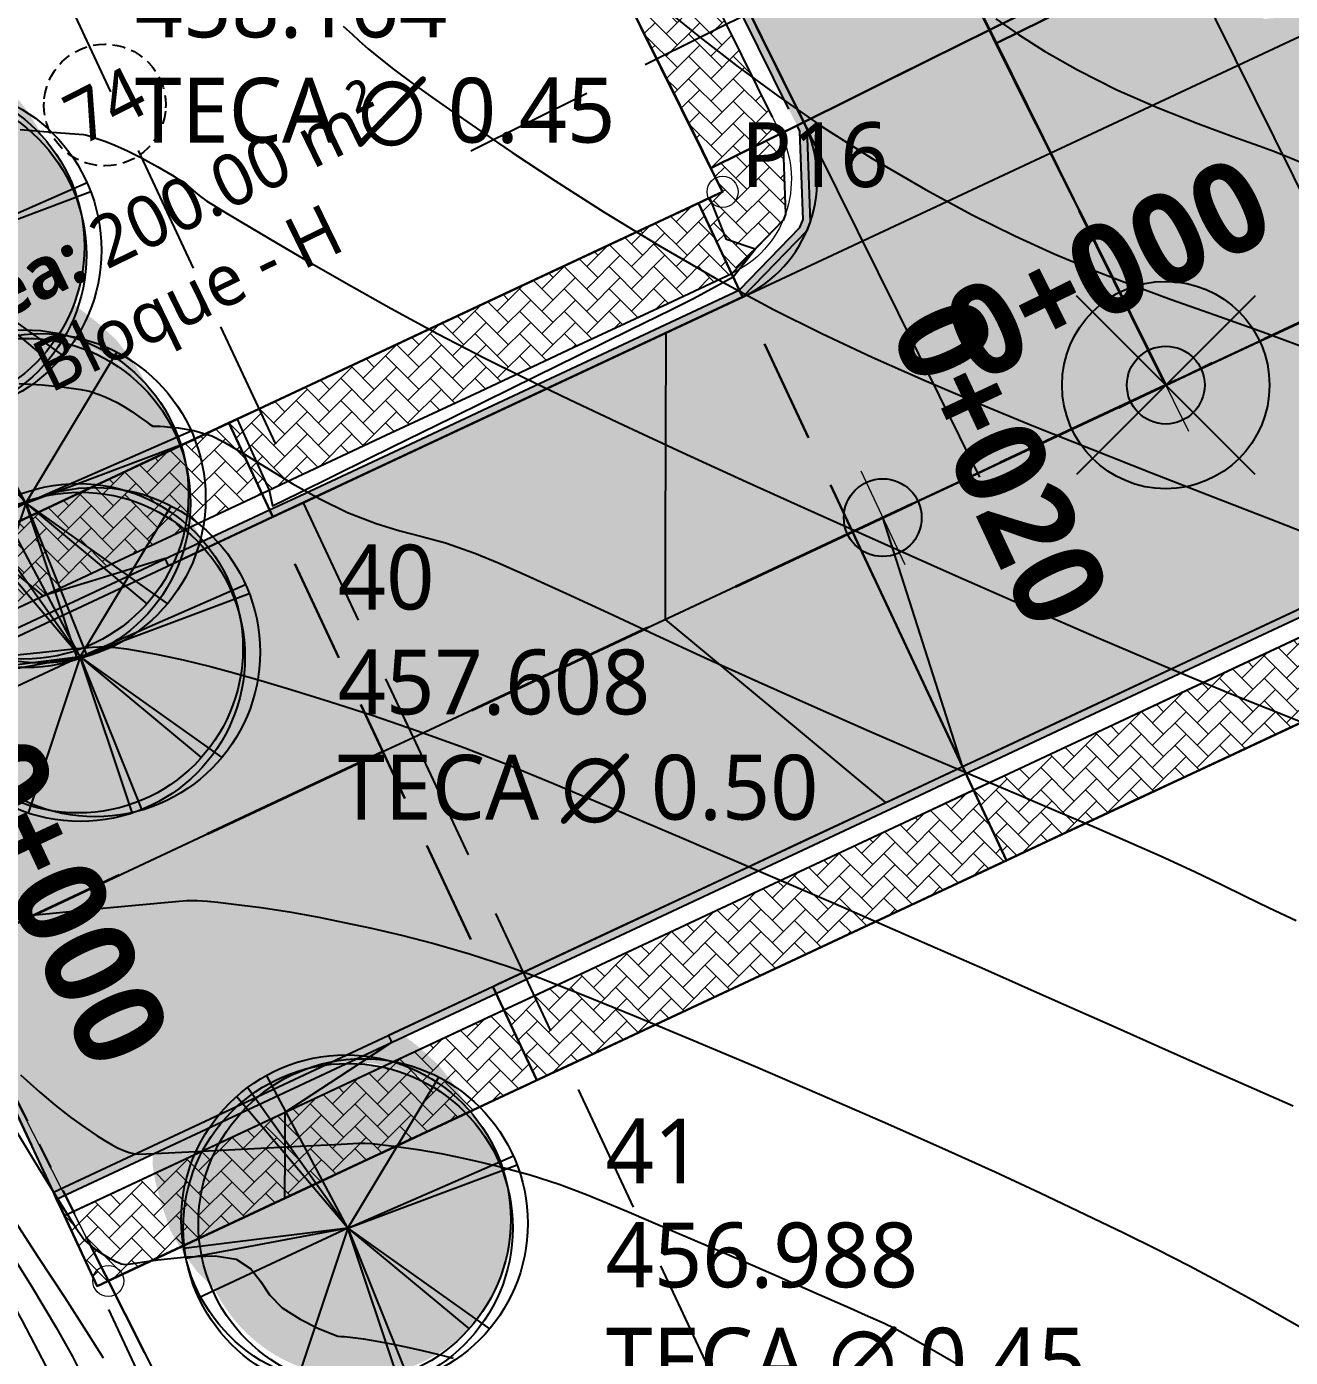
# Model space of a CAD drawing. Header units: millimetres. Extents: x 86 to 591881, y 99 to 1307229.
# Drawn here: x 590588.6 to 590612.97, y 1307046.49 to 1307072.16 of the extents above; entities that cross this region are included whole.
import ezdxf
from ezdxf.enums import TextEntityAlignment as Align

# ---------------------------------------------------------------- set-up
doc = ezdxf.new("R2010")
doc.units = ezdxf.units.MM
for name, pattern in [('CENTER2', [1.125, 0.75, -0.125, 0.125, -0.125]), ('DASHDOT', [1, 0.5, -0.25, 0, -0.25]), ('DASHED', [0.75, 0.5, -0.25]), ('DASHED2', [0.375, 0.25, -0.125]), ('HIDDEN', [0.375, 0.25, -0.125]), ('PHANTOM', [2.5, 1.25, -0.25, 0.25, -0.25, 0.25, -0.25])]:
    doc.linetypes.add(name, pattern=pattern)
for name, color, linetype in [('0_BLOQUES CARRETERA', 7, 'Continuous'), ('_BREAKLINES CORRIDOR', 7, 'Continuous'), ('_PUNTOS TOPOGRAFICOS', 1, 'Continuous'), ('Areas', 9, 'Continuous'), ('Berberis verde', 74, 'Continuous'), ('C-PROP-BNDY', 150, 'Continuous'), ('C-PROP-LINE', 230, 'Continuous'), ('C-PROP-TEXT', 92, 'Continuous'), ('C-ROAD', 7, 'Continuous'), ('C-ROAD-CORR-BNDY', 1, 'CENTER2'), ('C-ROAD-CORR-PATT', 150, 'Continuous'), ('C-ROAD-INTS', 5, 'Continuous'), ('C-ROAD-MARK', 212, 'Continuous'), ('C-ROAD-SAMP', 150, 'HIDDEN'), ('C-ROAD-STAN-MAJR', 11, 'Continuous'), ('C-TINN-BNDY', 110, 'Continuous'), ('C-TOPO-FEAT', 94, 'Continuous'), ('C-TOPO-MAJR', 9, 'Continuous'), ('C-TOPO-MINR', 8, 'Continuous'), ('C-TOPO-MINR-N', 11, 'Continuous')]:
    doc.layers.add(name, color=color, linetype=linetype)
for name, color, linetype, lineweight in [('_BLOQUES', 9, 'Continuous', 20), ('_BORDILLOS Y CUNETAS', 252, 'Continuous', 20), ('A-GENM', 252, 'Continuous', 9), ('COTAS', 40, 'Continuous', 5), ('CUADROS', 9, 'Continuous', 20)]:
    doc.layers.add(name, color=color, linetype=linetype, lineweight=lineweight)
doc.layers.add('Area', color=52, linetype='Continuous', plot=False)
doc.styles.add('ST - ETIQUETAS', font='', dxfattribs={"height": 2.5})
doc.styles.get("Standard").update_dxf_attribs({"font": 'simplex.shx'})
doc.styles.get('ST - ETIQUETAS').set_extended_font_data('Roboto Thin')

# ---------------------------------------------------------------- blocks, each defined once
blk = doc.blocks.new('Arbol 1')
at = {"layer": 'Areas'}
h = blk.add_hatch(color=69, dxfattribs=at)
h.set_gradient(color1=(68, 80, 48), color2=(130, 156, 68), tint=1, name='SPHERICAL')
edge = h.paths.add_edge_path()
edge.add_arc((11536.49, 2842.14), 100, 0, 360)
h = blk.add_hatch(color=253, dxfattribs=at)
h.set_gradient(color1=(177, 171, 160), color2=(222, 220, 217), rotation=165, centered=1, tint=1, name='CYLINDER')
h.paths.add_polyline_path([(11462.28, 2774.24), (11480.42, 2758.83), (11495.83, 2750.22), (11510.34, 2745.24), (11525.31, 2742.07), (11543.44, 2742.07), (11557.95, 2744.33), (11574.27, 2748.86), (11587.42, 2756.11), (11601.48, 2766.08), (11611.91, 2776.05), (11620.07, 2787.37), (11629.59, 2804.14), (11635.49, 2825.43), (11636.39, 2845.37), (11633.68, 2867.26), (11626.88, 2885.39), (11637.76, 2874.51), (11647.28, 2861.37), (11654.54, 2848.69), (11659.98, 2832.83), (11664.06, 2817.88), (11665.87, 2806.55), (11665.42, 2789.34), (11662.7, 2774.84), (11656.81, 2757.62), (11652.27, 2747.65), (11644.11, 2737.69), (11633.23, 2725.45), (11621.44, 2718.2), (11612.83, 2712.77), (11599.22, 2707.78), (11581.09, 2704.16), (11561.59, 2704.16), (11543.91, 2706.88), (11527.13, 2712.77), (11509.45, 2721.38), (11495.39, 2732.25), (11483.6, 2743.12), (11473.17, 2756.26), (11463.2, 2773.03)])
blk = doc.blocks.new('Arbol 21')
for p, q in [((0, 0), (-0.276, 1.476)), ((0, 0), (-0.187, 1.495)), ((0, 0), (-0.634, 1.359)), ((0, 0), (1.199, 1.014)), ((0, 0), (1.281, 0.914)), ((0, 0), (1.392, 0.742)), ((0, 0), (-1.423, 0.474)), ((-1.419, -0.472), (0, 0)), ((0, 0), (-1.397, -0.56)), ((0, 0), (-0.918, -1.103)), ((0, 0), (-0.918, -1.29)), ((0, 0), (1.375, -0.828)), ((0, 0), (0.659, -1.506)), ((0, 0), (0.578, -1.54))]:
    blk.add_line(p, q)
for centre in [(0, 0), (0.078, 0.018), (0.043, -0.138)]:
    blk.add_circle(centre, 1.5)
blk = doc.blocks.new('a1')
at = {"layer": 'Area', "xscale": 0.01089513700384753, "yscale": 0.01089513700384753, "zscale": 0.005447568501798505}
blk.add_blockref('Arbol 1', (-170.6985, -9.3677), dxfattribs=at)
at = {"layer": 'Berberis verde', "xscale": 0.7626595902693271, "yscale": 0.7626595902693271, "zscale": 0.005447568501798505, "rotation": 270}
blk.add_blockref('Arbol 21', (-44.9546, 21.6524), dxfattribs=at)
blk = doc.blocks.new('A$Ca183de04')
at = {"layer": 'A-GENM', "xscale": 0.9254573807813, "yscale": 0.9254573807813, "zscale": 0.9254573807813, "rotation": 180}
blk.add_blockref('a1', (-40.3473, 21.097), dxfattribs=at)
blk = doc.blocks.new('*U133', base_point=(590582.811, 1307064.582, 458.164))
at = {"layer": '_PUNTOS TOPOGRAFICOS', "color": 0, "linetype": 'ByBlock', "lineweight": -2, "xscale": 2.999449914575026, "yscale": 2.999449914575026, "zscale": 2.999449914575026}
blk.add_blockref('A$Ca183de04', (590582.811, 1307064.582, 458.164), dxfattribs=at)
at = {"layer": '_PUNTOS TOPOGRAFICOS', "color": 1, "linetype": 'ByBlock', "insert": (590590.688, 1307073.958), "char_height": 1.25, "attachment_point": 7, "style": 'ST - ETIQUETAS'}
blk.add_mtext('37', dxfattribs=at)
at = {"layer": '_PUNTOS TOPOGRAFICOS', "color": 3, "linetype": 'ByBlock', "insert": (590590.688, 1307072.566), "char_height": 1.25, "attachment_point": 4, "style": 'ST - ETIQUETAS'}
blk.add_mtext('458.164', dxfattribs=at)
at = {"layer": '_PUNTOS TOPOGRAFICOS', "color": 251, "linetype": 'ByBlock', "insert": (590590.688, 1307071.173), "char_height": 1.25, "attachment_point": 1, "style": 'ST - ETIQUETAS'}
blk.add_mtext('{\\fRoboto Black|b0|i0|c0|p2;TECA ∅ 0.45}', dxfattribs=at)
blk = doc.blocks.new('*U134', base_point=(590584.819, 1307059.797, 457.757))
at = {"layer": '_PUNTOS TOPOGRAFICOS', "color": 0, "linetype": 'ByBlock', "lineweight": -2, "xscale": 2.999449914575026, "yscale": 2.999449914575026, "zscale": 2.999449914575026}
blk.add_blockref('A$Ca183de04', (590584.819, 1307059.797, 457.757), dxfattribs=at)
at = {"layer": '_PUNTOS TOPOGRAFICOS', "color": 1, "linetype": 'ByBlock', "insert": (590575.327, 1307063.707, 457.757), "char_height": 1.25, "attachment_point": 7, "style": 'ST - ETIQUETAS'}
blk.add_mtext('38', dxfattribs=at)
at = {"layer": '_PUNTOS TOPOGRAFICOS', "color": 3, "linetype": 'ByBlock', "insert": (590575.327, 1307062.323, 457.757), "char_height": 1.25, "attachment_point": 4, "style": 'ST - ETIQUETAS'}
blk.add_mtext('457.757', dxfattribs=at)
at = {"layer": '_PUNTOS TOPOGRAFICOS', "color": 251, "linetype": 'ByBlock', "insert": (590575.327, 1307060.94, 457.757), "char_height": 1.25, "attachment_point": 1, "style": 'ST - ETIQUETAS'}
blk.add_mtext('{\\fRoboto Black|b0|i0|c0|p2;TECA ∅ 0.35}', dxfattribs=at)
blk = doc.blocks.new('*U136', base_point=(590585.868, 1307056.83, 457.608))
at = {"layer": '_PUNTOS TOPOGRAFICOS', "color": 0, "linetype": 'ByBlock', "lineweight": -2, "xscale": 2.999449914575026, "yscale": 2.999449914575026, "zscale": 2.999449914575026}
blk.add_blockref('A$Ca183de04', (590585.868, 1307056.83, 457.608), dxfattribs=at)
at = {"layer": '_PUNTOS TOPOGRAFICOS', "color": 1, "linetype": 'ByBlock', "insert": (590594.604, 1307060.9, 457.608), "char_height": 1.25, "attachment_point": 7, "style": 'ST - ETIQUETAS'}
blk.add_mtext('40', dxfattribs=at)
at = {"layer": '_PUNTOS TOPOGRAFICOS', "color": 3, "linetype": 'ByBlock', "insert": (590594.604, 1307059.508, 457.608), "char_height": 1.25, "attachment_point": 4, "style": 'ST - ETIQUETAS'}
blk.add_mtext('457.608', dxfattribs=at)
at = {"layer": '_PUNTOS TOPOGRAFICOS', "color": 251, "linetype": 'ByBlock', "insert": (590594.604, 1307058.115, 457.608), "char_height": 1.25, "attachment_point": 1, "style": 'ST - ETIQUETAS'}
blk.add_mtext('{\\fRoboto Black|b0|i0|c0|p2;TECA ∅ 0.50}', dxfattribs=at)
blk = doc.blocks.new('*U137', base_point=(590591.031, 1307045.811, 456.988))
at = {"layer": '_PUNTOS TOPOGRAFICOS', "color": 0, "linetype": 'ByBlock', "lineweight": -2, "xscale": 2.999449914575026, "yscale": 2.999449914575026, "zscale": 2.999449914575026}
blk.add_blockref('A$Ca183de04', (590591.031, 1307045.811, 456.988), dxfattribs=at)
at = {"layer": '_PUNTOS TOPOGRAFICOS', "color": 1, "linetype": 'ByBlock', "insert": (590599.768, 1307049.849, 456.988), "char_height": 1.25, "attachment_point": 7, "style": 'ST - ETIQUETAS'}
blk.add_mtext('41', dxfattribs=at)
at = {"layer": '_PUNTOS TOPOGRAFICOS', "color": 3, "linetype": 'ByBlock', "insert": (590599.768, 1307048.457, 456.988), "char_height": 1.25, "attachment_point": 4, "style": 'ST - ETIQUETAS'}
blk.add_mtext('456.988', dxfattribs=at)
at = {"layer": '_PUNTOS TOPOGRAFICOS', "color": 251, "linetype": 'ByBlock', "insert": (590599.768, 1307047.064, 456.988), "char_height": 1.25, "attachment_point": 1, "style": 'ST - ETIQUETAS'}
blk.add_mtext('{\\fRoboto Black|b0|i0|c0|p2;TECA ∅ 0.45}', dxfattribs=at)
blk = doc.blocks.new('MARCA ESTACION')
h = blk.add_hatch(color=7)
h.dxf.hatch_style = 1
h.paths.add_polyline_path([(-3, 0), (0, 0), (0, 3, 0.414214)])
h.paths.add_polyline_path([(3, 0), (0, 0), (0, -3, 0.414214)])
at = {"true_color": 0xffffff}
h = blk.add_hatch(color=7, dxfattribs=at)
h.dxf.hatch_style = 1
h.paths.add_polyline_path([(0, 3), (0, 0), (3, 0, 0.414214)])
h.paths.add_polyline_path([(0, 0), (-3, 0, 0.414214), (0, -3)])
at = {"color": 7, "lineweight": 20}
for points in [[(0, 4), (0, -4)], [(-4, 0), (4, 0)]]:
    blk.add_lwpolyline(points, dxfattribs=at)
at = {"color": 7}
blk.add_circle((0, 0), 3, dxfattribs=at)
blk = doc.blocks.new('POINT INTERS')
at = {"layer": '0_BLOQUES CARRETERA', "linetype": 'DASHDOT', "lineweight": 5}
h = blk.add_hatch(color=244, dxfattribs=at)
h.dxf.hatch_style = 1
h.set_gradient(color1=(153, 27, 30), color2=(248, 153, 30), name='INVSPHERICAL')
h.paths.add_polyline_path([(0.57, 0, 1), (-0.57, 0, 1)])
blk.add_circle((0, 0), 0.574, dxfattribs=at)
blk = doc.blocks.new('Marker Pnt')
at = {"flags": 128}
for points in [[(0.862, -0.862), (-0.862, 0.862)], [(0.862, 0.862), (-0.862, -0.862)]]:
    blk.add_lwpolyline(points, dxfattribs=at)
blk.add_circle((0, 0), 1)

msp = doc.modelspace()

# ---------------------------------------------------------------- hatches: boundary and pattern name
at = {"layer": 'C-ROAD-CORR-PATT', "linetype": 'Continuous', "lineweight": 5}
for color, points in [(251, [(590607.172, 1307072.097), (590607.015, 1307072.414), (590606.127, 1307074.206), (590605.239, 1307075.998), (590604.351, 1307077.79), (590603.463, 1307079.582), (590602.86, 1307080.799), (590602.858, 1307080.801), (590602.732, 1307081.057), (590606.316, 1307082.833), (590606.442, 1307082.578), (590606.444, 1307082.575), (590607.047, 1307081.358), (590607.935, 1307079.566), (590608.823, 1307077.774), (590609.711, 1307075.982), (590610.599, 1307074.19), (590610.756, 1307073.873), (590607.172, 1307072.097)]), (3, [(590603.454, 1307070.254), (590603.297, 1307070.571), (590602.409, 1307072.363), (590601.521, 1307074.155), (590600.632, 1307075.947), (590599.744, 1307077.739), (590599.141, 1307078.956), (590599.14, 1307078.959), (590599.014, 1307079.214), (590599.148, 1307079.28), (590599.274, 1307079.025), (590599.276, 1307079.023), (590599.879, 1307077.806), (590600.767, 1307076.014), (590601.655, 1307074.222), (590602.543, 1307072.43), (590603.431, 1307070.638), (590603.588, 1307070.32), (590603.454, 1307070.254)]), (251, [(590607.3, 1307071.839), (590607.172, 1307072.097), (590610.756, 1307073.873), (590610.884, 1307073.615), (590607.3, 1307071.839)]), (3, [(590603.588, 1307070.32), (590603.643, 1307070.202), (590603.644, 1307070.199), (590603.646, 1307070.197), (590603.708, 1307068.385), (590603.705, 1307068.377), (590603.646, 1307068.225), (590603.645, 1307068.223), (590603.644, 1307068.22), (590602.409, 1307066.946), (590602.345, 1307067.082), (590603.506, 1307068.279), (590603.507, 1307068.282), (590603.508, 1307068.285), (590603.564, 1307068.427), (590603.567, 1307068.435), (590603.508, 1307070.137), (590603.507, 1307070.14), (590603.506, 1307070.143), (590603.454, 1307070.254), (590603.588, 1307070.32)]), (251, [(590604.529, 1307062.418), (590605.11, 1307062.69), (590606.921, 1307063.538), (590608.732, 1307064.387), (590610.544, 1307065.235), (590612.355, 1307066.083), (590614.166, 1307066.931), (590615.977, 1307067.779), (590616.305, 1307067.933), (590618.426, 1307063.405), (590618.098, 1307063.251), (590616.287, 1307062.403), (590614.475, 1307061.555), (590612.664, 1307060.707), (590610.853, 1307059.858), (590609.042, 1307059.01), (590607.23, 1307058.162), (590606.65, 1307057.89), (590604.529, 1307062.418)]), (3, [(590593.289, 1307062.841), (590593.87, 1307063.113), (590595.681, 1307063.961), (590597.492, 1307064.809), (590599.303, 1307065.658), (590601.115, 1307066.506), (590602.345, 1307067.082), (590602.409, 1307066.946), (590601.178, 1307066.37), (590599.367, 1307065.522), (590597.556, 1307064.674), (590595.744, 1307063.825), (590593.933, 1307062.977), (590593.352, 1307062.705), (590593.289, 1307062.841)]), (3, [(590606.65, 1307057.89), (590607.23, 1307058.162), (590609.042, 1307059.01), (590610.853, 1307059.858), (590612.664, 1307060.707), (590614.475, 1307061.555), (590616.287, 1307062.403), (590618.098, 1307063.251), (590618.426, 1307063.405), (590618.489, 1307063.269), (590618.161, 1307063.115), (590616.35, 1307062.267), (590614.539, 1307061.419), (590612.728, 1307060.571), (590610.916, 1307059.723), (590609.105, 1307058.874), (590607.294, 1307058.026), (590606.713, 1307057.754), (590606.65, 1307057.89)]), (3, [(590584.813, 1307058.872), (590593.289, 1307062.841), (590593.352, 1307062.705), (590584.877, 1307058.736), (590584.813, 1307058.872)]), (251, [(590595.473, 1307058.177), (590596.054, 1307058.449), (590597.865, 1307059.297), (590599.676, 1307060.146), (590601.487, 1307060.994), (590603.299, 1307061.842), (590604.529, 1307062.418), (590606.65, 1307057.89), (590605.419, 1307057.314), (590603.608, 1307056.466), (590601.797, 1307055.617), (590599.985, 1307054.769), (590598.174, 1307053.921), (590597.594, 1307053.649), (590595.473, 1307058.177)]), (251, [(590586.998, 1307054.208), (590595.473, 1307058.177), (590597.594, 1307053.649), (590589.118, 1307049.68), (590586.998, 1307054.208)]), (3, [(590597.594, 1307053.649), (590598.174, 1307053.921), (590599.985, 1307054.769), (590601.797, 1307055.617), (590603.608, 1307056.466), (590605.419, 1307057.314), (590606.65, 1307057.89), (590606.713, 1307057.754), (590605.483, 1307057.178), (590603.672, 1307056.33), (590601.86, 1307055.482), (590600.049, 1307054.633), (590598.238, 1307053.785), (590597.657, 1307053.513), (590597.594, 1307053.649)]), (3, [(590589.118, 1307049.68), (590597.594, 1307053.649), (590597.657, 1307053.513), (590589.182, 1307049.544), (590589.118, 1307049.68)])]:
    msp.add_hatch(color=color, dxfattribs=at).paths.add_polyline_path(points, flags=0)
at = {"layer": 'C-ROAD-CORR-PATT', "linetype": 'Continuous', "lineweight": 5, "true_color": 0x898989}
for points in [[(590603.588, 1307070.32), (590603.431, 1307070.638), (590602.543, 1307072.43), (590601.655, 1307074.222), (590600.767, 1307076.014), (590599.879, 1307077.806), (590599.276, 1307079.023), (590599.274, 1307079.025), (590599.148, 1307079.28), (590602.732, 1307081.057), (590602.858, 1307080.801), (590602.86, 1307080.799), (590603.463, 1307079.582), (590604.351, 1307077.79), (590605.239, 1307075.998), (590606.127, 1307074.206), (590607.015, 1307072.414), (590607.172, 1307072.097), (590603.588, 1307070.32)], [(590616.305, 1307067.933), (590616.297, 1307067.929), (590610.581, 1307065.252), (590610.567, 1307065.246), (590610.56, 1307065.262), (590610.123, 1307066.142), (590609.982, 1307066.428), (590607.906, 1307070.617), (590607.902, 1307070.624), (590607.899, 1307070.631), (590607.3, 1307071.839), (590610.884, 1307073.615), (590611.156, 1307073.183), (590611.158, 1307073.181), (590611.16, 1307073.179), (590612.239, 1307072.387), (590612.299, 1307072.365), (590612.47, 1307072.312), (590612.473, 1307072.311), (590612.476, 1307072.31), (590614.182, 1307072.46), (590614.185, 1307072.461), (590616.305, 1307067.933)], [(590607.172, 1307072.097), (590607.323, 1307071.792), (590607.327, 1307071.785), (590607.33, 1307071.778), (590610.123, 1307066.142), (590610.144, 1307066.1), (590610.559, 1307065.263), (590610.567, 1307065.246), (590610.553, 1307065.239), (590604.529, 1307062.418), (590602.409, 1307066.946), (590603.644, 1307068.22), (590603.645, 1307068.223), (590603.646, 1307068.225), (590603.705, 1307068.377), (590603.708, 1307068.385), (590603.646, 1307070.197), (590603.644, 1307070.199), (590603.643, 1307070.202), (590603.588, 1307070.32), (590607.172, 1307072.097)], [(590593.352, 1307062.705), (590593.933, 1307062.977), (590595.744, 1307063.825), (590597.556, 1307064.674), (590599.367, 1307065.522), (590601.178, 1307066.37), (590602.409, 1307066.946), (590604.529, 1307062.418), (590603.299, 1307061.842), (590601.487, 1307060.994), (590599.676, 1307060.146), (590597.865, 1307059.297), (590596.054, 1307058.449), (590595.473, 1307058.177), (590593.352, 1307062.705)], [(590584.877, 1307058.736), (590593.352, 1307062.705), (590595.473, 1307058.177), (590586.998, 1307054.208), (590584.877, 1307058.736)]]:
    msp.add_hatch(color=252, dxfattribs=at).paths.add_polyline_path(points, flags=0)
at = {"layer": 'C-ROAD-CORR-PATT', "linetype": 'Continuous', "lineweight": 5}
h = msp.add_hatch(dxfattribs=at)
h.set_pattern_fill('AR-HBONE', color=30, scale=0.003, style=0)
h.set_pattern_definition([(45, (590601.79638, 1307069.4323), (0, 0.431052), [0.9144, -0.3048]), (135, (590602.0119, 1307069.64783), (4e-17, 0.431052), [0.9144, -0.3048])])
h.paths.add_polyline_path([(590601.796, 1307069.432), (590601.639, 1307069.75), (590600.751, 1307071.542), (590599.863, 1307073.334), (590598.975, 1307075.126), (590598.087, 1307076.918), (590597.484, 1307078.134), (590597.482, 1307078.137), (590597.356, 1307078.392), (590598.7, 1307079.058), (590598.826, 1307078.803), (590598.828, 1307078.801), (590599.431, 1307077.584), (590600.319, 1307075.792), (590601.207, 1307074), (590602.095, 1307072.208), (590602.983, 1307070.416), (590603.14, 1307070.098), (590601.796, 1307069.432)], flags=0)
h = msp.add_hatch(dxfattribs=at)
h.set_pattern_fill('AR-HBONE', color=30, scale=0.003, style=0)
h.set_pattern_definition([(45, (590603.1404, 1307070.09837), (0, 0.431052), [0.9144, -0.3048]), (135, (590603.35592, 1307070.3139), (4e-17, 0.431052), [0.9144, -0.3048])])
h.paths.add_polyline_path([(590603.14, 1307070.098), (590603.184, 1307070.004), (590603.185, 1307070.001), (590603.186, 1307069.999), (590603.236, 1307068.55), (590603.234, 1307068.544), (590603.187, 1307068.422), (590603.186, 1307068.42), (590603.185, 1307068.418), (590602.197, 1307067.399), (590601.56, 1307068.757), (590601.962, 1307068.946), (590601.963, 1307068.946), (590601.964, 1307068.946), (590602.025, 1307068.971), (590602.023, 1307068.974), (590601.809, 1307069.408), (590601.808, 1307069.408), (590601.808, 1307069.409), (590601.796, 1307069.432), (590603.14, 1307070.098)], flags=0)
h = msp.add_hatch(dxfattribs=at)
h.set_pattern_fill('AR-HBONE', color=30, scale=0.003, style=0)
h.set_pattern_definition([(45, (590592.5043, 1307064.51646), (0, 0.431052), [0.9144, -0.3048]), (135, (590592.7198, 1307064.732), (4e-17, 0.431052), [0.9144, -0.3048])])
h.paths.add_polyline_path([(590592.504, 1307064.516), (590593.085, 1307064.788), (590594.896, 1307065.637), (590596.708, 1307066.485), (590598.519, 1307067.333), (590600.33, 1307068.181), (590601.56, 1307068.757), (590602.197, 1307067.399), (590600.966, 1307066.823), (590599.155, 1307065.975), (590597.344, 1307065.126), (590595.532, 1307064.278), (590593.721, 1307063.43), (590593.14, 1307063.158), (590592.504, 1307064.516)], flags=0)
h = msp.add_hatch(dxfattribs=at)
h.set_pattern_fill('AR-HBONE', color=30, scale=0.003, style=0)
h.set_pattern_definition([(45, (590584.0289, 1307060.54742), (0, 0.431052), [0.9144, -0.3048]), (135, (590584.24443, 1307060.76295), (4e-17, 0.431052), [0.9144, -0.3048])])
h.paths.add_polyline_path([(590584.029, 1307060.547), (590592.504, 1307064.516), (590593.14, 1307063.158), (590584.665, 1307059.189), (590584.029, 1307060.547)], flags=0)
h = msp.add_hatch(dxfattribs=at)
h.set_pattern_fill('AR-HBONE', color=30, scale=0.003, style=0)
h.set_pattern_definition([(45, (590606.8617, 1307057.4373), (0, 0.431052), [0.9144, -0.3048]), (135, (590607.07723, 1307057.65282), (4e-17, 0.431052), [0.9144, -0.3048])])
h.paths.add_polyline_path([(590606.862, 1307057.437), (590607.442, 1307057.709), (590609.254, 1307058.557), (590611.065, 1307059.406), (590612.876, 1307060.254), (590614.687, 1307061.102), (590616.499, 1307061.95), (590618.31, 1307062.798), (590618.638, 1307062.952), (590619.274, 1307061.594), (590618.946, 1307061.44), (590617.135, 1307060.592), (590615.324, 1307059.744), (590613.512, 1307058.895), (590611.701, 1307058.047), (590609.89, 1307057.199), (590608.079, 1307056.351), (590607.498, 1307056.079), (590606.862, 1307057.437)], flags=0)
h = msp.add_hatch(dxfattribs=at)
h.set_pattern_fill('AR-HBONE', color=30, scale=0.003, style=0)
h.set_pattern_definition([(45, (590597.80555, 1307053.19628), (0, 0.431052), [0.9144, -0.3048]), (135, (590598.02108, 1307053.4118), (4e-17, 0.431052), [0.9144, -0.3048])])
h.paths.add_polyline_path([(590597.806, 1307053.196), (590598.386, 1307053.468), (590600.198, 1307054.316), (590602.009, 1307055.165), (590603.82, 1307056.013), (590605.631, 1307056.861), (590606.862, 1307057.437), (590607.498, 1307056.079), (590606.267, 1307055.503), (590604.456, 1307054.654), (590602.645, 1307053.806), (590600.834, 1307052.958), (590599.022, 1307052.11), (590598.442, 1307051.838), (590597.806, 1307053.196)], flags=0)
h = msp.add_hatch(dxfattribs=at)
h.set_pattern_fill('AR-HBONE', color=30, scale=0.003, style=0)
h.set_pattern_definition([(45, (590589.33017, 1307049.22724), (0, 0.431052), [0.9144, -0.3048]), (135, (590589.5457, 1307049.44277), (4e-17, 0.431052), [0.9144, -0.3048])])
h.paths.add_polyline_path([(590589.33, 1307049.227), (590597.806, 1307053.196), (590598.442, 1307051.838), (590589.966, 1307047.869), (590589.33, 1307049.227)], flags=0)

# ---------------------------------------------------------------- linework, layer by layer
at = {"layer": '_BLOQUES', "flags": 128}
for points in [[(590580.322, 1307126.141), (590578.068, 1307124.575), (590576.3, 1307122.432), (590575.277, 1307120.185), (590574.834, 1307116.679), (590575.345, 1307114.003), (590575.993, 1307112.5), (590577.594, 1307110.286), (590579.596, 1307108.658), (590581.741, 1307106.935), (590584.116, 1307104.316), (590585.373, 1307102.445), (590588.882, 1307095.492), (590602.023, 1307068.974), (590583.817, 1307060.448), (590579.151, 1307069.305), (590572.463, 1307083.744), (590568.284, 1307091.697), (590566.251, 1307095.473), (590558.142, 1307111.778), (590555.458, 1307117.894), (590569.914, 1307123.056), (590580.322, 1307126.141)], [(590590.178, 1307047.968), (590628.051, 1307065.704), (590657.956, 1307007.818), (590654.811, 1307006.619), (590647.927, 1307003.89), (590634.295, 1306998.682), (590617.753, 1306992.343), (590613.249, 1307001.467), (590607.385, 1307013.689), (590599.683, 1307029.141), (590590.178, 1307047.968)]]:
    msp.add_lwpolyline(points, dxfattribs=at)
at = {"layer": '_BORDILLOS Y CUNETAS'}
for p, q in [((590590.178, 1307047.968), (590628.051, 1307065.704)), ((590589.502, 1307049.308), (590590.178, 1307047.968))]:
    msp.add_line(p, q, dxfattribs=at)
for points in [[(590815.993, 1307167.507), (590797.77, 1307159.234, -0.342812), (590795.383, 1307159.804), (590776.087, 1307183.865, 0.323125), (590773.831, 1307184.489), (590631.717, 1307131.763, -0.12069), (590622.263, 1307130.671, 1.648828), (590626.273, 1307119.862, -0.12069), (590634.152, 1307125.2), (590680.336, 1307142.335, -0.375886), (590682.798, 1307141.397), (590689.901, 1307128.012), (590697.079, 1307114.127, -0.425725), (590696.15, 1307111.398), (590613.972, 1307072.914, -0.407745), (590611.332, 1307073.837), (590595.318, 1307106.151, -0.134862), (590593.296, 1307116.552, 1.75756), (590580.202, 1307110.063, -0.134862), (590587.254, 1307102.154), (590603.14, 1307070.098, -0.420712), (590602.197, 1307067.399), (590584.453, 1307059.09)], [(590599.142, 1307079.293), (590603.588, 1307070.32, -0.420712), (590602.409, 1307066.946), (590584.665, 1307058.637)], [(590589.277, 1307049.754), (590626.768, 1307067.311, -0.402904), (590630.049, 1307066.195), (590659.83, 1307008.533)], [(590659.36, 1307008.353), (590629.605, 1307065.965, 0.402904), (590626.98, 1307066.859), (590589.502, 1307049.308)]]:
    msp.add_lwpolyline(points, format="xyb", dxfattribs=at)
at = {"layer": '_BORDILLOS Y CUNETAS', "lineweight": 25}
msp.add_lwpolyline([(590589.502, 1307049.308), (590626.98, 1307066.859, -0.402904), (590629.605, 1307065.965), (590659.36, 1307008.353)], format="xyb", dxfattribs=at)
at = {"layer": '_BREAKLINES CORRIDOR', "flags": 128}
msp.add_lwpolyline([(590590.178, 1307047.968), (590628.051, 1307065.704), (590657.956, 1307007.818)], dxfattribs=at)
at = {"layer": 'C-PROP-BNDY', "color": 150, "linetype": 'Continuous', "lineweight": -3}
msp.add_polyline3d([(590645.365, 1307032.182, 0), (590628.051, 1307065.704, 0), (590590.178, 1307047.968, 0), (590599.683, 1307029.141, 0), (590607.385, 1307013.689, 0), (590613.279, 1307001.404, 0), (590617.753, 1306992.343, 0), (590634.295, 1306998.682, 0), (590647.927, 1307003.89, 0), (590654.811, 1307006.619, 0), (590657.956, 1307007.818, 0), (590645.365, 1307032.182, 0)], dxfattribs=at)
at = {"layer": 'C-PROP-LINE', "color": 242, "linetype": 'PHANTOM', "lineweight": 30, "ltscale": 2}
msp.add_polyline3d([(590770.61, 1307195.56, 0), (590758.844, 1307190.632, 0), (590723.27, 1307176.59, 0), (590706.232, 1307169.71, 0), (590701.633, 1307167.294, 0), (590694.689, 1307164.346, 0), (590675.329, 1307157.469, 0), (590657.48, 1307151.491, 0), (590649.902, 1307149.162, 0), (590644.427, 1307147.302, 0), (590626.458, 1307141.007, 0), (590607.647, 1307135.099, 0), (590589.284, 1307128.797, 0), (590569.914, 1307123.056, 0), (590555.458, 1307117.894, 0), (590558.142, 1307111.778, 0), (590566.251, 1307095.473, 0), (590568.284, 1307091.697, 0), (590572.463, 1307083.744, 0), (590579.2, 1307069.199, 0), (590585.242, 1307057.746, 0), (590599.683, 1307029.141, 0), (590607.385, 1307013.689, 0)], dxfattribs=at)
at = {"layer": 'C-PROP-LINE', "color": 4, "linetype": 'Continuous', "lineweight": 25}
for points in [[(590597.683, 1307077.733, 0), (590602.023, 1307068.974, 0), (590583.817, 1307060.448, 0), (590579.151, 1307069.305, 0), (590574.961, 1307078.352, 0)], [(590597.683, 1307077.733, 0), (590579.151, 1307069.305, 0), (590579.2, 1307069.199, 0), (590583.817, 1307060.448, 0), (590602.023, 1307068.974, 0), (590597.683, 1307077.733, 0)]]:
    msp.add_polyline3d(points, dxfattribs=at)
at = {"layer": 'C-PROP-TEXT', "color": 12, "linetype": 'DASHED2', "lineweight": 25, "extrusion": (0, 0, -1)}
for start, end in [(5.78, 185.78), (185.78, 5.78)]:
    msp.add_arc((-590590.111, 1307070.648), 1.174, start, end, dxfattribs=at)
at = {"layer": 'C-ROAD', "color": 2, "linetype": 'HIDDEN', "lineweight": 35, "ltscale": 15, "flags": 128}
for points in [[(590586.998, 1307054.208), (590821.743, 1307164.14)], [(590610.567, 1307065.246), (590580.38, 1307126.158)]]:
    msp.add_lwpolyline(points, dxfattribs=at)
at = {"layer": 'C-ROAD', "color": 7, "linetype": 'Continuous', "lineweight": -3, "flags": 128}
for points in [[(590614.151, 1307067.022), (590606.308, 1307082.849)], [(590606.983, 1307063.47), (590599.14, 1307079.296)], [(590599.148, 1307079.28), (590603.588, 1307070.32)], [(590593.323, 1307062.691), (590623.271, 1307076.716)], [(590597.564, 1307053.635), (590627.512, 1307067.66)], [(590602.409, 1307066.946), (590593.352, 1307062.705)]]:
    msp.add_lwpolyline(points, dxfattribs=at)
msp.add_lwpolyline([(590602.409, 1307066.946, 0.420712), (590603.588, 1307070.32)], format="xyb", dxfattribs=at)
at = {"layer": 'C-ROAD-CORR-BNDY', "color": 166, "linetype": 'DASHED', "lineweight": 30, "ltscale": 4}
for points in [[(590612.548, 1307074.761), (590612.391, 1307075.078), (590611.503, 1307076.87), (590610.615, 1307078.662), (590609.727, 1307080.454), (590608.839, 1307082.246), (590608.236, 1307083.463), (590608.234, 1307083.466), (590608.108, 1307083.721), (590597.356, 1307078.392), (590597.482, 1307078.137), (590597.484, 1307078.134), (590598.087, 1307076.918), (590598.975, 1307075.126), (590599.863, 1307073.334), (590600.751, 1307071.542), (590601.639, 1307069.75), (590601.796, 1307069.432)], [(590612.676, 1307074.503), (590612.548, 1307074.761), (590607.172, 1307072.097), (590607.3, 1307071.839)], [(590613.336, 1307074.272), (590613.336, 1307074.272), (590612.955, 1307074.093), (590612.954, 1307074.093), (590612.953, 1307074.093), (590612.893, 1307074.065), (590612.883, 1307074.087), (590612.723, 1307074.409), (590612.723, 1307074.41), (590612.722, 1307074.41), (590612.676, 1307074.503), (590607.3, 1307071.839), (590607.899, 1307070.631), (590607.902, 1307070.624), (590607.906, 1307070.617), (590609.982, 1307066.428), (590610.123, 1307066.142), (590610.56, 1307065.262), (590610.567, 1307065.246), (590610.581, 1307065.252), (590616.297, 1307067.929), (590616.305, 1307067.933)], [(590601.796, 1307069.432), (590601.808, 1307069.409), (590601.808, 1307069.408), (590601.809, 1307069.408), (590602.023, 1307068.974), (590602.025, 1307068.971), (590601.964, 1307068.946), (590601.963, 1307068.946), (590601.962, 1307068.946), (590601.56, 1307068.757), (590604.529, 1307062.418), (590610.553, 1307065.239), (590610.567, 1307065.246), (590610.559, 1307065.263), (590610.144, 1307066.1), (590610.123, 1307066.142), (590607.33, 1307071.778), (590607.327, 1307071.785), (590607.323, 1307071.792), (590607.172, 1307072.097)], [(590598.442, 1307051.838), (590599.022, 1307052.11), (590600.834, 1307052.958), (590602.645, 1307053.806), (590604.456, 1307054.654), (590606.267, 1307055.503), (590607.498, 1307056.079), (590601.56, 1307068.757), (590600.33, 1307068.181), (590598.519, 1307067.333), (590596.708, 1307066.485), (590594.896, 1307065.637), (590593.085, 1307064.788), (590592.504, 1307064.516)], [(590607.498, 1307056.079), (590608.079, 1307056.351), (590609.89, 1307057.199), (590611.701, 1307058.047), (590613.512, 1307058.895), (590615.324, 1307059.744), (590617.135, 1307060.592), (590618.946, 1307061.44), (590619.274, 1307061.594), (590616.305, 1307067.933), (590615.977, 1307067.779), (590614.166, 1307066.931), (590612.355, 1307066.083), (590610.544, 1307065.235), (590608.732, 1307064.387), (590606.921, 1307063.538), (590605.11, 1307062.69), (590604.529, 1307062.418)], [(590589.966, 1307047.869), (590598.442, 1307051.838), (590592.504, 1307064.516), (590584.029, 1307060.547)]]:
    msp.add_lwpolyline(points, close=True, dxfattribs=at)
at = {"layer": 'C-ROAD-SAMP', "color": 1, "linetype": 'DASHED2', "lineweight": 25, "ltscale": 10}
for points in [[(590597.167, 1307069.766), (590606.127, 1307074.206), (590615.087, 1307078.646)], [(590587.572, 1307076.561), (590596.054, 1307058.449), (590604.536, 1307040.337)], [(590578.516, 1307072.32), (590586.998, 1307054.208), (590595.48, 1307036.096)]]:
    msp.add_lwpolyline(points, dxfattribs=at)
at = {"layer": 'C-TINN-BNDY', "color": 110, "linetype": 'Continuous', "lineweight": -3}
for points in [[(590584.029, 1307060.547, 458.03), (590592.504, 1307064.516, 458.428), (590593.085, 1307064.788, 457.602), (590594.896, 1307065.637, 457.687), (590596.708, 1307066.485, 457.772), (590598.519, 1307067.333, 457.857), (590600.33, 1307068.181, 457.942), (590601.56, 1307068.757, 457.899), (590601.79, 1307068.865, 458.131), (590601.962, 1307068.946, 458.179), (590601.963, 1307068.946, 458.179), (590601.964, 1307068.946, 458.18), (590602.025, 1307068.971, 458.203), (590602.023, 1307068.974, 458.204), (590601.809, 1307069.408, 458.37), (590601.808, 1307069.408, 458.37), (590601.808, 1307069.409, 458.37), (590601.802, 1307069.421, 458.435), (590601.796, 1307069.432, 458.379), (590601.639, 1307069.75, 458.508), (590600.751, 1307071.542, 458.56), (590599.863, 1307073.334, 458.611)], [(590613.51, 1307058.895, 458.935), (590611.701, 1307058.047, 458.85), (590611.699, 1307058.046, 458.85), (590609.89, 1307057.199, 458.765), (590609.888, 1307057.198, 458.765), (590608.079, 1307056.351, 458.68), (590608.078, 1307056.351, 458.68), (590607.498, 1307056.079, 458.653), (590607.497, 1307056.079, 458.653), (590606.267, 1307055.503, 458.595), (590606.266, 1307055.502, 458.595), (590604.456, 1307054.654, 458.51), (590604.455, 1307054.654, 458.51), (590602.645, 1307053.806, 458.425), (590602.644, 1307053.806, 458.425), (590600.834, 1307052.958, 458.34), (590600.833, 1307052.958, 458.34), (590599.022, 1307052.11, 458.255), (590599.022, 1307052.11, 458.255), (590598.442, 1307051.838, 458.228), (590598.424, 1307051.829, 458.227), (590589.966, 1307047.869, 457.83), (590589.33, 1307049.227, 457.8), (590589.182, 1307049.544, 457.697), (590589.118, 1307049.68, 457.697), (590589.118, 1307049.68, 457.247), (590586.998, 1307054.208, 457.347)]]:
    msp.add_polyline3d(points, dxfattribs=at)
at = {"layer": 'C-TOPO-FEAT', "color": 94, "linetype": 'Continuous', "lineweight": -3, "flags": 128}
for points in [[(590607.172, 1307072.097), (590607.015, 1307072.414), (590606.127, 1307074.206), (590605.239, 1307075.998), (590604.351, 1307077.79), (590603.463, 1307079.582), (590602.86, 1307080.799), (590602.858, 1307080.801), (590602.732, 1307081.057)], [(590603.297, 1307070.571), (590602.409, 1307072.363), (590601.521, 1307074.155), (590600.632, 1307075.947), (590599.744, 1307077.739), (590599.141, 1307078.956), (590599.14, 1307078.959), (590599.014, 1307079.214)], [(590603.431, 1307070.638), (590602.543, 1307072.43), (590601.655, 1307074.222), (590600.767, 1307076.014), (590599.879, 1307077.806), (590599.276, 1307079.023), (590599.274, 1307079.025), (590599.148, 1307079.28)], [(590602.983, 1307070.416), (590602.095, 1307072.208), (590601.207, 1307074), (590600.319, 1307075.792), (590599.431, 1307077.584), (590598.828, 1307078.801), (590598.826, 1307078.803), (590598.7, 1307079.058)], [(590601.639, 1307069.75), (590600.751, 1307071.542), (590599.863, 1307073.334), (590598.975, 1307075.126), (590598.087, 1307076.918), (590597.484, 1307078.134), (590597.482, 1307078.137), (590597.356, 1307078.392)], [(590607.172, 1307072.097), (590607.323, 1307071.792), (590607.327, 1307071.785), (590607.33, 1307071.778), (590610.123, 1307066.142), (590610.144, 1307066.1), (590610.559, 1307065.263), (590610.567, 1307065.246), (590610.553, 1307065.239), (590604.529, 1307062.418)], [(590607.3, 1307071.839), (590607.172, 1307072.097)], [(590616.305, 1307067.933), (590616.297, 1307067.929), (590610.581, 1307065.252), (590610.567, 1307065.246), (590610.56, 1307065.262), (590610.123, 1307066.142), (590609.982, 1307066.428), (590607.906, 1307070.617), (590607.902, 1307070.624), (590607.899, 1307070.631), (590607.3, 1307071.839)], [(590603.454, 1307070.254), (590603.506, 1307070.143), (590603.507, 1307070.14), (590603.508, 1307070.137), (590603.567, 1307068.435), (590603.564, 1307068.427), (590603.508, 1307068.285), (590603.507, 1307068.282), (590603.506, 1307068.279), (590602.345, 1307067.082)], [(590603.588, 1307070.32), (590603.643, 1307070.202), (590603.644, 1307070.199), (590603.646, 1307070.197), (590603.708, 1307068.385), (590603.705, 1307068.377), (590603.646, 1307068.225), (590603.645, 1307068.223), (590603.644, 1307068.22), (590602.409, 1307066.946)], [(590603.14, 1307070.098), (590603.184, 1307070.004), (590603.185, 1307070.001), (590603.186, 1307069.999), (590603.236, 1307068.55), (590603.234, 1307068.544), (590603.187, 1307068.422), (590603.186, 1307068.42), (590603.185, 1307068.418), (590602.197, 1307067.399)], [(590601.796, 1307069.432), (590601.808, 1307069.409), (590601.808, 1307069.408), (590601.809, 1307069.408), (590602.023, 1307068.974), (590602.025, 1307068.971), (590601.964, 1307068.946), (590601.963, 1307068.946), (590601.962, 1307068.946), (590601.56, 1307068.757)], [(590592.504, 1307064.516), (590593.085, 1307064.788), (590594.896, 1307065.637), (590596.708, 1307066.485), (590598.519, 1307067.333), (590600.33, 1307068.181), (590601.56, 1307068.757)], [(590604.529, 1307062.418), (590605.11, 1307062.69), (590606.921, 1307063.538), (590608.732, 1307064.387), (590610.544, 1307065.235), (590612.355, 1307066.083), (590614.166, 1307066.931), (590615.977, 1307067.779), (590616.305, 1307067.933)], [(590606.65, 1307057.89), (590605.11, 1307062.69), (590606.921, 1307063.538), (590608.732, 1307064.387), (590610.544, 1307065.235), (590612.355, 1307066.083), (590614.166, 1307066.931), (590615.977, 1307067.779), (590616.305, 1307067.933)], [(590593.14, 1307063.158), (590593.721, 1307063.43), (590595.532, 1307064.278), (590597.344, 1307065.126), (590599.155, 1307065.975), (590600.966, 1307066.823), (590602.197, 1307067.399)], [(590593.289, 1307062.841), (590593.87, 1307063.113), (590595.681, 1307063.961), (590597.492, 1307064.809), (590599.303, 1307065.658), (590601.115, 1307066.506), (590602.345, 1307067.082)], [(590593.352, 1307062.705), (590593.933, 1307062.977), (590595.744, 1307063.825), (590597.556, 1307064.674), (590599.367, 1307065.522), (590601.178, 1307066.37), (590602.409, 1307066.946)], [(590584.029, 1307060.547), (590592.504, 1307064.516)], [(590606.65, 1307057.89), (590607.23, 1307058.162), (590609.042, 1307059.01), (590610.853, 1307059.858), (590612.664, 1307060.707), (590614.475, 1307061.555), (590616.287, 1307062.403), (590618.098, 1307063.251), (590618.426, 1307063.405)], [(590606.713, 1307057.754), (590607.294, 1307058.026), (590609.105, 1307058.874), (590610.916, 1307059.723), (590612.728, 1307060.571), (590614.539, 1307061.419), (590616.35, 1307062.267), (590618.161, 1307063.115), (590618.489, 1307063.269)], [(590607.23, 1307058.162), (590609.042, 1307059.01), (590610.853, 1307059.858), (590612.664, 1307060.707), (590614.475, 1307061.555), (590616.287, 1307062.403), (590618.098, 1307063.251), (590618.426, 1307063.405)], [(590584.665, 1307059.189), (590593.14, 1307063.158)], [(590606.862, 1307057.437), (590607.442, 1307057.709), (590609.254, 1307058.557), (590611.065, 1307059.406), (590612.876, 1307060.254), (590614.687, 1307061.102), (590616.499, 1307061.95), (590618.31, 1307062.798), (590618.638, 1307062.952)], [(590584.813, 1307058.872), (590593.289, 1307062.841)], [(590584.877, 1307058.736), (590593.352, 1307062.705)], [(590595.473, 1307058.177), (590596.054, 1307058.449), (590597.865, 1307059.297), (590599.676, 1307060.146), (590601.487, 1307060.994), (590603.299, 1307061.842), (590604.529, 1307062.418)], [(590607.498, 1307056.079), (590608.079, 1307056.351), (590609.89, 1307057.199), (590611.701, 1307058.047), (590613.512, 1307058.895), (590615.324, 1307059.744), (590617.135, 1307060.592), (590618.946, 1307061.44), (590619.274, 1307061.594)], [(590586.998, 1307054.208), (590595.473, 1307058.177)], [(590597.594, 1307053.649), (590598.174, 1307053.921), (590599.985, 1307054.769), (590601.797, 1307055.617), (590603.608, 1307056.466), (590605.419, 1307057.314), (590606.65, 1307057.89)], [(590597.657, 1307053.513), (590598.238, 1307053.785), (590600.049, 1307054.633), (590601.86, 1307055.482), (590603.672, 1307056.33), (590605.483, 1307057.178), (590606.713, 1307057.754)], [(590597.806, 1307053.196), (590598.386, 1307053.468), (590600.198, 1307054.316), (590602.009, 1307055.165), (590603.82, 1307056.013), (590605.631, 1307056.861), (590606.862, 1307057.437)], [(590598.442, 1307051.838), (590599.022, 1307052.11), (590600.834, 1307052.958), (590602.645, 1307053.806), (590604.456, 1307054.654), (590606.267, 1307055.503), (590607.498, 1307056.079)], [(590589.118, 1307049.68), (590597.594, 1307053.649)], [(590589.182, 1307049.544), (590597.657, 1307053.513)], [(590589.33, 1307049.227), (590597.806, 1307053.196)], [(590589.966, 1307047.869), (590598.442, 1307051.838)]]:
    msp.add_lwpolyline(points, dxfattribs=at)
at = {"layer": 'C-TOPO-MAJR', "color": 40, "linetype": 'Continuous', "lineweight": -3}
for points, elevation in [([(590594.707, 1307072.168), (590594.882, 1307072.017), (590595.014, 1307071.889), (590595.187, 1307071.734), (590595.395, 1307071.564), (590595.679, 1307071.339), (590596.029, 1307071.074), (590596.435, 1307070.785), (590596.757, 1307070.561), (590597.275, 1307070.202), (590597.963, 1307069.734), (590598.794, 1307069.185), (590599.741, 1307068.581), (590600.776, 1307067.949), (590601.874, 1307067.315), (590603.006, 1307066.705), (590603.937, 1307066.241), (590604.905, 1307065.788), (590605.908, 1307065.341), (590606.949, 1307064.898), (590608.026, 1307064.456), (590609.14, 1307064.009), (590610.291, 1307063.556), (590611.48, 1307063.092), (590612.706, 1307062.614), (590613.969, 1307062.118)], 458.5), ([(590607.291, 1307072.309), (590607.725, 1307072.006), (590608.231, 1307071.689), (590608.864, 1307071.327), (590609.622, 1307070.943), (590610.418, 1307070.593), (590611.186, 1307070.289), (590611.859, 1307070.04), (590612.37, 1307069.859), (590612.653, 1307069.757), (590612.953, 1307069.636), (590613.205, 1307069.535)], 459), ([(590588.462, 1307065.275), (590588.902, 1307065.253), (590589.326, 1307065.207), (590589.647, 1307065.16), (590589.781, 1307065.137), (590589.836, 1307065.121), (590589.89, 1307065.103), (590589.945, 1307065.086), (590589.999, 1307065.068), (590590.132, 1307065.012), (590590.35, 1307064.909), (590590.493, 1307064.826), (590590.632, 1307064.734), (590590.809, 1307064.611), (590590.911, 1307064.537), (590590.973, 1307064.492), (590591.035, 1307064.455), (590591.104, 1307064.454), (590591.175, 1307064.457), (590591.262, 1307064.449), (590591.366, 1307064.437), (590591.522, 1307064.419), (590591.825, 1307064.368), (590592.175, 1307064.269), (590592.414, 1307064.147), (590592.772, 1307063.931), (590593.22, 1307063.654), (590593.725, 1307063.349), (590594.259, 1307063.051), (590594.792, 1307062.792), (590595.345, 1307062.575), (590595.798, 1307062.437), (590596.221, 1307062.329), (590596.68, 1307062.202), (590597.244, 1307062.006), (590597.711, 1307061.814), (590598.306, 1307061.551), (590599.014, 1307061.227), (590599.822, 1307060.852), (590600.717, 1307060.436), (590601.686, 1307059.989), (590602.715, 1307059.52), (590603.791, 1307059.039), (590604.857, 1307058.572), (590605.863, 1307058.137), (590606.807, 1307057.733), (590607.686, 1307057.361), (590608.496, 1307057.018), (590609.234, 1307056.704), (590609.896, 1307056.418), (590610.481, 1307056.159), (590611.124, 1307055.863), (590611.643, 1307055.613), (590612.1, 1307055.388), (590612.558, 1307055.164), (590613.079, 1307054.919)], 458), ([(590588.236, 1307054.977), (590589.047, 1307055.056), (590589.938, 1307055.142), (590590.77, 1307055.222), (590591.401, 1307055.281), (590591.693, 1307055.305), (590591.892, 1307055.306), (590592.091, 1307055.291), (590592.291, 1307055.271), (590592.651, 1307055.23), (590593.126, 1307055.168), (590593.67, 1307055.085), (590594.239, 1307054.981), (590594.727, 1307054.883), (590595.254, 1307054.771), (590595.828, 1307054.638), (590596.454, 1307054.477), (590597.142, 1307054.278), (590597.897, 1307054.033), (590598.5, 1307053.813), (590599.325, 1307053.488), (590600.325, 1307053.081), (590601.451, 1307052.612), (590602.655, 1307052.102), (590603.888, 1307051.572), (590605.102, 1307051.043), (590606.248, 1307050.535), (590607.278, 1307050.07), (590608.144, 1307049.668), (590609.02, 1307049.252), (590609.761, 1307048.895), (590610.409, 1307048.574), (590611.009, 1307048.266), (590611.604, 1307047.95), (590612.238, 1307047.601), (590612.955, 1307047.198), (590613.798, 1307046.718)], 457.5), ([(590588.395, 1307050.871), (590588.835, 1307050.151), (590589.239, 1307049.492), (590589.55, 1307048.994), (590589.716, 1307048.754), (590589.91, 1307048.588), (590590.093, 1307048.47), (590590.188, 1307048.416), (590590.255, 1307048.378), (590590.317, 1307048.345), (590590.375, 1307048.321), (590590.428, 1307048.3), (590590.516, 1307048.283), (590590.695, 1307048.312), (590591.13, 1307048.375), (590591.689, 1307048.435), (590592.238, 1307048.452), (590592.644, 1307048.388), (590592.928, 1307048.204), (590593.112, 1307047.964), (590593.284, 1307047.702), (590593.533, 1307047.449), (590593.875, 1307047.231), (590594.219, 1307047.059), (590594.487, 1307046.945), (590594.604, 1307046.902), (590594.665, 1307046.898), (590594.727, 1307046.897), (590594.844, 1307046.883), (590595.096, 1307046.849), (590595.396, 1307046.801), (590595.662, 1307046.751), (590595.917, 1307046.697), (590596.232, 1307046.625), (590596.523, 1307046.555), (590596.825, 1307046.479)], 457), ([(590588.133, 1307048.77), (590588.714, 1307047.832), (590589.173, 1307047.069), (590589.488, 1307046.51), (590589.912, 1307045.662)], 456.5)]:
    msp.add_lwpolyline(points, dxfattribs=dict(at, elevation=elevation))
at = {"layer": 'C-TOPO-MINR', "color": 44, "linetype": 'Continuous', "lineweight": -3}
for points, elevation in [([(590600.949, 1307072.47), (590601.586, 1307071.958), (590602.298, 1307071.405), (590603.087, 1307070.823), (590603.954, 1307070.224), (590604.903, 1307069.617), (590605.935, 1307069.016), (590606.837, 1307068.532), (590607.654, 1307068.125), (590608.415, 1307067.778), (590609.151, 1307067.47), (590609.892, 1307067.184), (590610.669, 1307066.9), (590611.511, 1307066.6), (590612.449, 1307066.265), (590613.513, 1307065.876)], 458.75), ([(590574.648, 1307072.221), (590575.102, 1307071.314), (590575.62, 1307070.271), (590576.19, 1307069.117), (590576.805, 1307067.876), (590577.454, 1307066.573), (590578.128, 1307065.23), (590578.818, 1307063.874), (590579.515, 1307062.528), (590580.208, 1307061.217), (590580.889, 1307059.964), (590581.593, 1307058.716), (590582.351, 1307057.417), (590583.143, 1307056.091), (590583.952, 1307054.759), (590584.758, 1307053.445), (590585.544, 1307052.171), (590586.291, 1307050.96), (590586.98, 1307049.834), (590587.593, 1307048.817), (590588.112, 1307047.93), (590588.518, 1307047.197), (590588.973, 1307046.322)], 456.25), ([(590588.48, 1307070.174), (590589.091, 1307070.122), (590589.524, 1307070.092), (590589.697, 1307070.082), (590589.762, 1307070.066), (590589.827, 1307070.048), (590589.94, 1307070.012), (590590.132, 1307069.943), (590590.304, 1307069.873), (590590.545, 1307069.767), (590590.833, 1307069.626), (590591.135, 1307069.459), (590591.41, 1307069.294), (590591.616, 1307069.159), (590591.754, 1307069.053), (590591.862, 1307068.96), (590591.956, 1307068.882), (590592.078, 1307068.797), (590592.204, 1307068.717), (590592.36, 1307068.622), (590592.729, 1307068.399), (590593.277, 1307068.074), (590593.967, 1307067.67), (590594.763, 1307067.212), (590595.631, 1307066.725), (590596.534, 1307066.234), (590597.438, 1307065.763), (590598.174, 1307065.398), (590599.069, 1307064.966), (590600.102, 1307064.479), (590601.249, 1307063.946), (590602.486, 1307063.379), (590603.792, 1307062.787), (590605.142, 1307062.182), (590606.514, 1307061.573), (590607.885, 1307060.971), (590609.231, 1307060.386), (590610.531, 1307059.829), (590611.843, 1307059.283), (590613.226, 1307058.73)], 458.25), ([(590587.905, 1307059.993), (590588.855, 1307060.091), (590589.563, 1307060.163), (590589.866, 1307060.192), (590590.007, 1307060.198), (590590.147, 1307060.196), (590590.314, 1307060.185), (590590.528, 1307060.157), (590590.752, 1307060.12), (590591.134, 1307060.05), (590591.618, 1307059.949), (590592.146, 1307059.821), (590592.528, 1307059.717), (590593.054, 1307059.568), (590593.7, 1307059.376), (590594.445, 1307059.145), (590595.266, 1307058.878), (590596.142, 1307058.578), (590597.05, 1307058.249), (590597.779, 1307057.964), (590598.762, 1307057.561), (590599.948, 1307057.063), (590601.284, 1307056.495), (590602.717, 1307055.878), (590604.196, 1307055.238), (590605.667, 1307054.596), (590607.079, 1307053.978), (590608.378, 1307053.405), (590609.513, 1307052.901), (590610.431, 1307052.49), (590611.429, 1307052.045), (590612.276, 1307051.673), (590613.023, 1307051.347)], 457.75), ([(590588.486, 1307051.943), (590588.859, 1307051.608), (590589.153, 1307051.355), (590589.455, 1307051.121), (590589.737, 1307050.919), (590589.964, 1307050.766), (590590.097, 1307050.68), (590590.238, 1307050.598), (590590.356, 1307050.538), (590590.477, 1307050.485), (590590.577, 1307050.447), (590590.665, 1307050.427), (590590.754, 1307050.413), (590591.078, 1307050.428), (590591.858, 1307050.466), (590592.867, 1307050.517), (590593.879, 1307050.569), (590594.669, 1307050.608), (590595.01, 1307050.624), (590595.133, 1307050.623), (590595.257, 1307050.616), (590595.418, 1307050.599), (590595.736, 1307050.561), (590596.149, 1307050.502), (590596.594, 1307050.423), (590596.961, 1307050.348), (590597.365, 1307050.261), (590597.812, 1307050.152), (590598.311, 1307050.012), (590598.87, 1307049.833), (590599.397, 1307049.633), (590600.173, 1307049.313), (590601.104, 1307048.917), (590602.096, 1307048.489), (590603.053, 1307048.071), (590603.881, 1307047.707), (590604.485, 1307047.44), (590604.771, 1307047.313), (590604.975, 1307047.226), (590605.137, 1307047.155), (590605.336, 1307047.057), (590605.542, 1307046.943), (590605.974, 1307046.697), (590606.599, 1307046.337)], 457.25), ([(590588.252, 1307049.313), (590588.828, 1307048.426), (590589.337, 1307047.645), (590589.76, 1307046.992), (590590.08, 1307046.487)], 456.75)]:
    msp.add_lwpolyline(points, dxfattribs=dict(at, elevation=elevation))
at = {"layer": 'C-TOPO-MINR-N', "color": 11, "linetype": 'Continuous', "lineweight": -3, "elevation": 458}
for points in [[(590592.805, 1307064.657), (590592.716, 1307064.615), (590592.665, 1307064.591), (590593.127, 1307063.563), (590593.28, 1307063.223), (590593.345, 1307062.918), (590593.846, 1307063.164), (590595.196, 1307063.83), (590595.64, 1307064.049), (590596.808, 1307064.624), (590597.434, 1307064.933), (590598.419, 1307065.418), (590599.229, 1307065.817), (590600.245, 1307066.318), (590601.023, 1307066.701), (590601.458, 1307066.915), (590602.226, 1307067.335), (590602.653, 1307067.87), (590602.097, 1307068.052), (590601.773, 1307068.857), (590601.7, 1307068.823), (590601.66, 1307068.804)], [(590593.581, 1307049.561), (590593.584, 1307049.563), (590593.586, 1307050.447), (590593.588, 1307051.221), (590594.985, 1307052.138), (590595.645, 1307052.571), (590595.63, 1307052.603), (590595.581, 1307052.707), (590597.594, 1307053.649), (590597.723, 1307053.71), (590598.174, 1307053.921), (590598.778, 1307054.204), (590599.986, 1307054.769), (590601.011, 1307055.249), (590601.797, 1307055.617), (590603.244, 1307056.295), (590603.608, 1307056.466), (590605.172, 1307057.198), (590603.485, 1307058.598), (590602.052, 1307059.788), (590600.92, 1307060.728), (590600.921, 1307061.523), (590600.923, 1307062.199), (590600.931, 1307066.254), (590599.615, 1307065.638), (590599.367, 1307065.522), (590598.092, 1307064.925), (590597.556, 1307064.674), (590596.568, 1307064.211), (590595.744, 1307063.826), (590595.045, 1307063.498), (590593.933, 1307062.977), (590593.785, 1307062.908), (590593.352, 1307062.705), (590592.408, 1307062.263), (590591.34, 1307061.763), (590591.325, 1307061.795), (590591.277, 1307061.899), (590589.852, 1307061.466), (590588.922, 1307061.183), (590588.236, 1307061.753)]]:
    msp.add_lwpolyline(points, dxfattribs=at)
at = {"layer": 'COTAS', "flags": 128}
msp.add_lwpolyline([(590583.817, 1307060.448), (590590.178, 1307047.968)], dxfattribs=at)
at = {"layer": 'COTAS'}
for centre in [(590602.023, 1307068.974), (590590.178, 1307047.968)]:
    msp.add_circle(centre, 0.3, dxfattribs=at)

# ---------------------------------------------------------------- block references
at = {"layer": '_PUNTOS TOPOGRAFICOS'}
for name, p in [('*U133', (590582.811, 1307064.582, 458.164)), ('*U134', (590584.819, 1307059.797, 457.757)), ('*U136', (590585.868, 1307056.83, 457.608)), ('*U137', (590591.031, 1307045.811, 456.988))]:
    msp.add_blockref(name, p, dxfattribs=at)
at = {"layer": 'C-ROAD-INTS', "color": 4, "linetype": 'Continuous', "lineweight": -3, "xscale": 2, "yscale": 2, "zscale": 2}
msp.add_blockref('Marker Pnt', (590610.567, 1307065.246), dxfattribs=at)
at = {"layer": 'C-ROAD-MARK', "color": 18, "linetype": 'Continuous', "lineweight": 9, "xscale": 0.02615086839485391, "yscale": 0.02615086839485391, "zscale": 0.02615086839485391}
msp.add_blockref('POINT INTERS', (590610.567, 1307065.246), dxfattribs=at)
at = {"layer": 'C-ROAD-STAN-MAJR', "color": 11, "linetype": 'Continuous', "lineweight": -3, "xscale": 0.25, "yscale": 0.25, "zscale": 0.25}
for p, rotation in [((590610.567, 1307065.246), 116.3621194676932), ((590605.11, 1307062.69), 25.09380764794674)]:
    msp.add_blockref('MARCA ESTACION', p, dxfattribs=dict(at, rotation=rotation))

# ---------------------------------------------------------------- texts
at = {"layer": 'C-PROP-TEXT', "color": 92, "linetype": 'Continuous', "lineweight": -3, "insert": (590590.754, 1307068.878), "char_height": 1, "attachment_point": 2, "rotation": 26, "style": 'ST - ETIQUETAS'}
msp.add_mtext('{\\fRoboto Thin|b1|i0|c0|p2;\\C18;\\c0;Area:\\C0; \\fRoboto Thin|b0|i0|c0|p2;\\C178;\\c4980736;200.00 m²\\PBloque - H}', dxfattribs=at)
at = {"layer": 'C-PROP-TEXT', "color": 2, "linetype": 'Continuous', "lineweight": -3, "insert": (590590.338, 1307070.203), "char_height": 1, "attachment_point": 8, "rotation": 27, "style": 'ST - ETIQUETAS'}
msp.add_mtext('{\\fRoboto Black|b0|i0|c0|p2;74}', dxfattribs=at)
at = {"layer": 'C-ROAD-STAN-MAJR', "color": 7, "linetype": 'Continuous', "lineweight": -3, "char_height": 1.75, "attachment_point": 5}
for s, insert, rotation in [('{\\fRoboto Black|b1|i0|c0|p2;\\C18;\\c0;0+000}', (590609.457, 1307067.486), 26.3621), ('{\\fRoboto Black|b1|i0|c0|p2;\\C18;\\c0;0+020}', (590607.374, 1307063.75), 295.0938), ('{\\fRoboto Black|b1|i0|c0|p2;\\C18;\\c0;0+000}', (590589.262, 1307055.268), 295.0938)]:
    msp.add_mtext(s, dxfattribs=dict(at, insert=insert, rotation=rotation))
at = {"layer": 'CUADROS', "style": 'ST - ETIQUETAS'}
msp.add_text('P16', height=1.25, dxfattribs=at).set_placement((590603.799, 1307069.691), align=Align.MIDDLE_CENTER)

doc.saveas('drawing.dxf')
